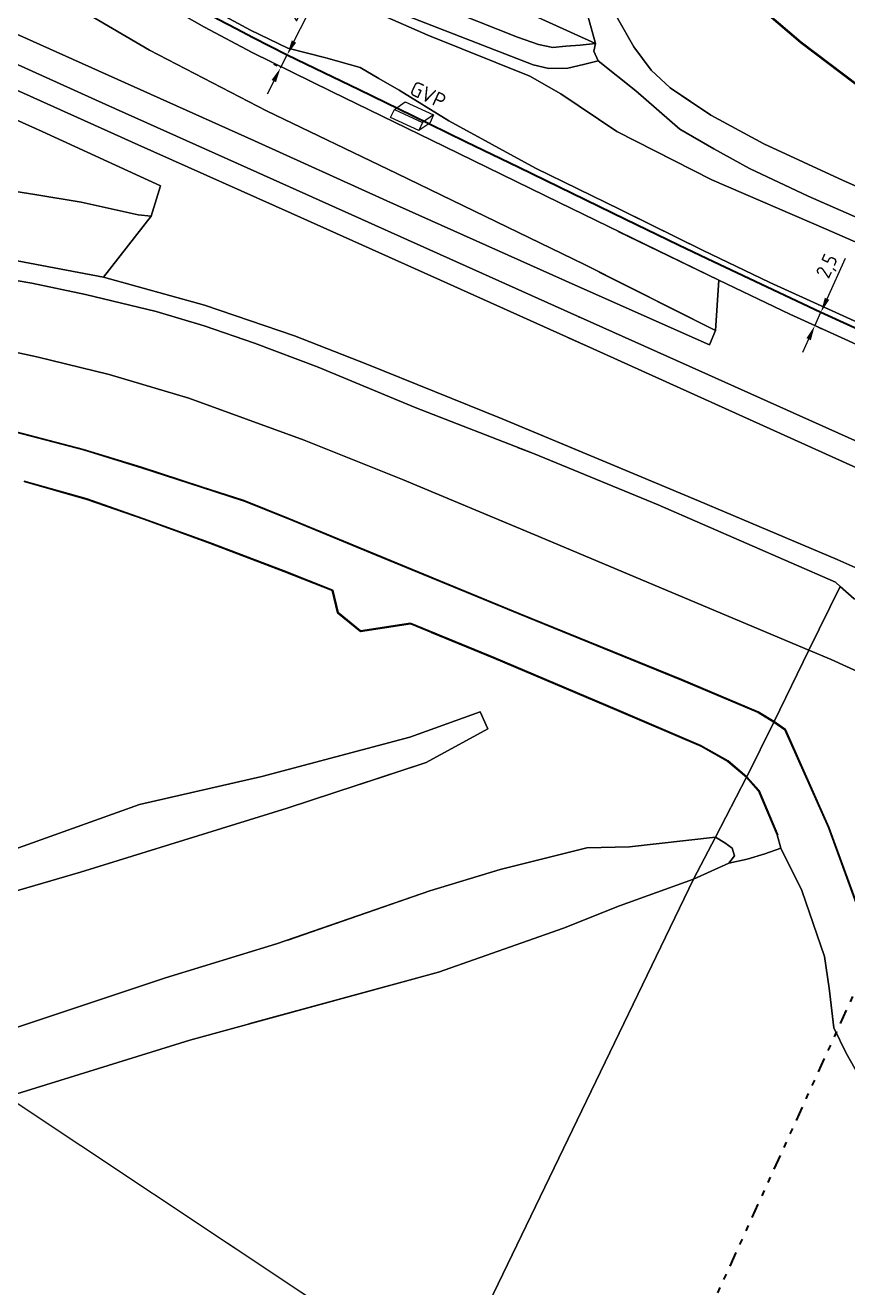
# Model space of a CAD drawing. Header units: metres. Extents: x 112942 to 118371, y 496117 to 499046.
# Drawn here: x 113445.3 to 113584.2, y 498353.3 to 498566.5 of the extents above; entities that cross this region are included whole.
import ezdxf
from ezdxf.enums import TextEntityAlignment as Align

# ---------------------------------------------------------------- set-up
doc = ezdxf.new("R2010")
doc.units = ezdxf.units.M
doc.linetypes.add('AL-TEKENBLADGRENS', pattern=[11.5, 2.5, -1.5, 1, -1.5, 1, -1.5, 2.5])
for name, color, linetype, lineweight in [('B-WE-OG-TOPOKAART-G', 253, 'Continuous', 18), ('N-WE-KL-DATA-T18', 1, 'Continuous', 18), ('N-WE-KL-DATA-T25', 7, 'Continuous', 25), ('N-WE-KL-DATA_GLASVEZEL-G', 90, 'KL-GLASVEZEL-N', 35), ('N-WE-KL-DATA_GLASVEZEL-M', 7, 'Continuous', 18), ('N-WE-KL-DATA_GLASVEZEL_KAST_PUTKAST-S', 90, 'Continuous', 25), ('X-XX-AL-TEKENBLADGRENS-G', 7, 'AL-TEKENBLADGRENS', 35)]:
    doc.layers.add(name, color=color, linetype=linetype, lineweight=lineweight)
doc.styles.add('ISO', font='isocp.shx')
doc.styles.add('NLCS-ISO', font='NLCS-ISO.ttf')
doc.linetypes.add('KL-GLASVEZEL-N', pattern='A,4,-1,[101,NLCS.SHX,S=0.5,R=0,X=0,Y=0],-1,4,-1,["G",Standard,S=1,R=0,X=-0.25,Y=-0.5],-1.5', length=12.5)
doc.dimstyles.new('ISO', dxfattribs={"dimtxt": 2.5, "dimasz": 2.5, "dimexe": 1.25, "dimexo": 0.625, "dimtad": 1, "dimtxsty": 'ISO', "dimcen": 2.5, "dimadec": 0, "dimazin": 0, "dimtfac": 1, "dimtmove": 0, "dimatfit": 3, "dimfxl": 1, "dimarcsym": 0})

# ---------------------------------------------------------------- blocks, each defined once
blk = doc.blocks.new('*D43')
at = {"layer": 'Defpoints', "color": 0, "transparency": 16777216}
for p in [(113579.61, 498518.06), (113579.63, 498518.06), (113578.58, 498515.79)]:
    blk.add_point(p, dxfattribs=at)
at = {"layer": 'N-WE-KL-DATA_GLASVEZEL-M', "color": 0, "lineweight": -2, "transparency": 16777216}
for p, q in [((113580.67, 498520.33), (113583.79, 498527.19)), ((113578.59, 498515.78), (113579.63, 498518.06)), ((113580.18, 498517.8), (113580.77, 498517.54)), ((113579.14, 498515.53), (113579.73, 498515.26)), ((113577.56, 498513.51), (113576.52, 498511.23))]:
    blk.add_line(p, q, dxfattribs=at)
at = {"layer": 'N-WE-KL-DATA_GLASVEZEL-M', "color": 0, "transparency": 16777216}
for points in [[(113580.29, 498520.5), (113581.05, 498520.16), (113579.63, 498518.06)], [(113577.18, 498513.68), (113577.93, 498513.33), (113578.59, 498515.78)]]:
    blk.add_solid(points, dxfattribs=at)
at = {"layer": 'N-WE-KL-DATA_GLASVEZEL-M', "color": 0, "transparency": 16777216, "insert": (113580.87, 498525.75), "char_height": 2.5, "attachment_point": 5, "rotation": 65.4931, "style": 'ISO'}
blk.add_mtext('2,5', dxfattribs=at)
blk = doc.blocks.new('*D44')
at = {"layer": 'Defpoints', "color": 0, "transparency": 16777216}
for p in [(113489.5, 498561.53), (113489.52, 498561.53), (113488.38, 498559.3)]:
    blk.add_point(p, dxfattribs=at)
at = {"layer": 'N-WE-KL-DATA_GLASVEZEL-M', "color": 0, "lineweight": -2, "transparency": 16777216}
for p, q in [((113490.64, 498563.76), (113494.07, 498570.48)), ((113488.96, 498561.81), (113488.39, 498562.1)), ((113487.82, 498559.58), (113487.25, 498559.87)), ((113488.37, 498559.3), (113489.5, 498561.53)), ((113487.23, 498557.08), (113486.09, 498554.85))]:
    blk.add_line(p, q, dxfattribs=at)
at = {"layer": 'N-WE-KL-DATA_GLASVEZEL-M', "color": 0, "transparency": 16777216}
for points in [[(113490.27, 498563.95), (113491.01, 498563.57), (113489.5, 498561.53)], [(113486.86, 498557.27), (113487.6, 498556.89), (113488.37, 498559.3)]]:
    blk.add_solid(points, dxfattribs=at)
at = {"layer": 'N-WE-KL-DATA_GLASVEZEL-M', "color": 0, "transparency": 16777216, "insert": (113491.09, 498569.17), "char_height": 2.5, "attachment_point": 5, "rotation": 62.9561, "style": 'ISO'}
blk.add_mtext('2,5', dxfattribs=at)
blk = doc.blocks.new('SKL-DATA_GLASVEZEL_GLASVEZELKABELPUT_RECHTHOEKIG')
at = {"color": 0, "linetype": 'ByBlock'}
for points in [[(-3.2, -0.97), (-2.07, 0.97), (3.18, 0.97), (2.05, -0.97)], [(3.18, 0.97), (3.18, -0.53), (2.05, -2.47)], [(-3.2, -0.97), (2.05, -0.97), (2.05, -2.47), (-3.2, -2.47), (-3.2, -0.97)]]:
    blk.add_lwpolyline(points, dxfattribs=at)
at = {"layer": 'N-WE-KL-DATA-T18', "linetype": 'ByBlock', "style": 'NLCS-ISO', "flags": 1}
for tag, p in [('OMSCHRIJVING_LEGENDA', (-0.01, -8.43)), ('LOCATIE', (-0.01, -12.22)), ('TYPE_HANDHOLE', (-0.01, -16)), ('TYPE_GCO', (-0.01, -19.78)), ('BPS-CODERING', (-0.01, -23.57)), ('POSITIE_X', (-0.01, -27.35)), ('POSITIE_Y', (-0.01, -31.14)), ('OVERIGE_OPMERKING(EN)_1', (-0.01, -34.92)), ('OVERIGE_OPMERKING(EN)_2', (-0.01, -38.71))]:
    blk.add_attdef(tag, p, '', height=1.8, dxfattribs=at)
at = {"layer": 'N-WE-KL-DATA-T25', "linetype": 'ByBlock', "style": 'NLCS-ISO'}
blk.add_attdef('TYPE_SYMBOOL', text='', height=2.5, dxfattribs=at).set_placement((15.9, -0.24), align=Align.MIDDLE_CENTER)

msp = doc.modelspace()

# ---------------------------------------------------------------- linework, layer by layer
at = {"layer": 'B-WE-OG-TOPOKAART-G'}
for points in [[(113440.695, 498608.424, 1.112), (113448.608, 498600.976, 1.129), (113456.405, 498594.959, 1.126), (113464.36, 498588.904, 1.186), (113472.674, 498583.672, 1.114), (113481.442, 498579.041, 1.023), (113491.029, 498574.344, 0.922), (113500.016, 498570.658, 0.752), (113513.255, 498564.831, 0.365), (113530.476, 498557.889, -0.16)], [(113610.532, 498528.294, 0.126), (113597.256, 498534.154, 0.057), (113583.37, 498540.288, 0.02), (113569.995, 498546.47, 0.047), (113561.02, 498551.352, -0.027), (113554.198, 498555.954, -0.073), (113550.979, 498558.935, -0.14), (113548.01, 498562.846, -0.263), (113545.262, 498567.683, -0.34), (113542.165, 498574.966, -0.447), (113537.852, 498587.257, -0.34), (113534.549, 498600.758, -0.23), (113535.754, 498601.045, -0.256), (113538.108, 498592.712, -0.256), (113541.538, 498581.715, -0.406), (113562.577, 498586.93, -0.573), (113564.383, 498580.409, -0.582), (113567.007, 498571.476, -0.588), (113576.204, 498563.6, -0.683), (113607.594, 498539.862, -0.631), (113614.121, 498535.645, -0.778), (113610.532, 498528.294, 0.126)], [(113530.476, 498557.889, -0.16), (113535.681, 498554.906, -0.043), (113545.185, 498548.593, 0.237), (113561.209, 498540.386, 0.277), (113580.5, 498532.065, 0.21), (113606.758, 498520.58, 0.233), (113600.822, 498508.448, 6.662), (113585.231, 498516.609, 6.027), (113570.999, 498523.097, 6.052), (113559.613, 498528.554, 6.024), (113545.723, 498535.389, 6.03), (113531.42, 498542.383, 6.037), (113516.784, 498550.375, 5.979), (113508.42, 498555.537, 5.832), (113504.993, 498557.511, 5.778), (113501.811, 498559.361, 5.944), (113496.041, 498560.988, 6.184), (113489.605, 498562.668, 6.491), (113483.291, 498565.659, 6.362), (113470.583, 498572.587, 6.284), (113459.574, 498579.36, 6.07), (113451.473, 498585.062, 6.203), (113442.514, 498592.292, 6.172)], [(113695.218, 498463.039, 6.608), (113681.896, 498469.017, 6.595), (113660.164, 498478.739, 6.6), (113638.129, 498488.749, 6.618), (113616.036, 498498.759, 6.59), (113594.329, 498508.658, 6.606), (113574.407, 498517.733, 6.592), (113562.4, 498523.488, 6.575), (113535.413, 498536.554, 6.625), (113516.045, 498546.041, 6.643), (113496.972, 498555.337, 6.619), (113483.601, 498561.898, 6.576), (113475.521, 498566.192, 6.49), (113468.399, 498570.259, 6.459), (113456.685, 498577.522, 6.387), (113447.612, 498583.593, 6.428), (113437.92, 498591.481, 6.42)], [(113437.92, 498591.481, 6.42), (113447.612, 498583.593, 6.428), (113456.685, 498577.522, 6.387), (113468.399, 498570.259, 6.459), (113475.521, 498566.192, 6.49), (113483.601, 498561.898, 6.576), (113496.972, 498555.337, 6.619), (113516.045, 498546.041, 6.643), (113535.413, 498536.554, 6.625), (113562.4, 498523.488, 6.575), (113561.814, 498514.994, 6.824), (113539.708, 498526.1, 6.834), (113508.033, 498541.502, 6.85), (113486.027, 498552.073, 6.873), (113466.232, 498562.32, 6.823), (113453.049, 498570.015, 6.863), (113441.366, 498578.21, 6.816)], [(113441.366, 498578.21, 6.816), (113453.049, 498570.015, 6.863), (113466.232, 498562.32, 6.823), (113486.027, 498552.073, 6.873), (113508.033, 498541.502, 6.85), (113539.708, 498526.1, 6.834), (113561.814, 498514.994, 6.824), (113560.788, 498512.569, 6.872), (113538.114, 498522.62, 6.859), (113506.321, 498536.875, 6.86), (113483.984, 498546.972, 6.809), (113450.459, 498562.031, 6.821), (113407.192, 498581.486, 6.916)], [(113407.192, 498581.486, 6.916), (113450.459, 498562.031, 6.821), (113483.984, 498546.972, 6.809), (113506.321, 498536.875, 6.86), (113538.114, 498522.62, 6.859), (113560.788, 498512.569, 6.872)], [(113565.827, 498575.494, -0.585), (113567.007, 498571.476, -0.588), (113576.204, 498563.6, -0.683), (113607.594, 498539.862, -0.631), (113614.121, 498535.645, -0.778), (113610.532, 498528.294, 0.126)], [(113614.121, 498535.645, -0.778), (113607.594, 498539.862, -0.631), (113576.204, 498563.6, -0.683), (113567.007, 498571.476, -0.588), (113565.827, 498575.494, -0.585)], [(113565.891, 498575.631, -0.934), (113567.095, 498571.533, -0.934), (113576.266, 498563.678, -0.934), (113607.652, 498539.943, -0.934), (113614.172, 498535.731, -1.1), (113614.121, 498535.645, -0.778)], [(113614.172, 498535.731, -1.1), (113607.652, 498539.943, -0.934), (113576.266, 498563.678, -0.934), (113567.095, 498571.533, -0.934), (113565.891, 498575.631, -0.934)], [(113470.583, 498572.587, 6.284), (113483.291, 498565.659, 6.362), (113489.605, 498562.668, 6.491), (113496.041, 498560.988, 6.184), (113501.811, 498559.361, 5.944), (113504.993, 498557.511, 5.778), (113508.42, 498555.537, 5.832), (113516.784, 498550.375, 5.979), (113531.42, 498542.383, 6.037), (113545.723, 498535.389, 6.03), (113559.613, 498528.554, 6.024), (113570.999, 498523.097, 6.052), (113585.231, 498516.609, 6.027)], [(113500.296, 498571.818, 0.703), (113513.919, 498566.461, 0.218), (113531.05, 498559.826, -0.349), (113533.7, 498559.218, -0.368), (113536.877, 498559.262, -0.383), (113539.553, 498559.867, -0.423), (113542.028, 498560.499, -0.156), (113548.365, 498555.441, -0.097), (113555.818, 498548.959, 0.05), (113561.556, 498545.63, 0.157), (113567.569, 498542.302, 0.187), (113577.481, 498537.656, 0.183), (113591.717, 498531.405, 0.203), (113608.43, 498523.996, 0.281), (113606.758, 498520.58, 0.233), (113580.5, 498532.065, 0.21), (113561.209, 498540.386, 0.277), (113545.185, 498548.593, 0.237), (113535.681, 498554.906, -0.043), (113530.476, 498557.889, -0.16), (113513.255, 498564.831, 0.365), (113500.016, 498570.658, 0.752)], [(113515.029, 498569.78, 0.133), (113528.397, 498564.521, -0.327), (113531.946, 498563.268, -0.372), (113534.384, 498562.775, -0.407), (113536.57, 498562.97, -0.455), (113538.984, 498563.145, -0.243), (113541.536, 498563.422, -0.209), (113541.293, 498562.163, -0.208), (113542.028, 498560.499, -0.156), (113539.553, 498559.867, -0.423), (113536.877, 498559.262, -0.383), (113533.7, 498559.218, -0.368), (113531.05, 498559.826, -0.349), (113513.919, 498566.461, 0.218), (113500.296, 498571.818, 0.703)], [(113539.28, 498571.809, -0.397), (113541.536, 498563.422, -0.209), (113529.508, 498568.915, -0.471)], [(113545.262, 498567.683, -0.34), (113548.01, 498562.846, -0.263), (113550.979, 498558.935, -0.14), (113554.198, 498555.954, -0.073), (113561.02, 498551.352, -0.027), (113569.995, 498546.47, 0.047), (113583.37, 498540.288, 0.02), (113597.256, 498534.154, 0.057), (113610.532, 498528.294, 0.126), (113608.43, 498523.996, 0.281), (113591.717, 498531.405, 0.203), (113577.481, 498537.656, 0.183), (113567.569, 498542.302, 0.187), (113561.556, 498545.63, 0.157), (113555.818, 498548.959, 0.05), (113548.365, 498555.441, -0.097), (113542.028, 498560.499, -0.156), (113541.293, 498562.163, -0.208), (113541.536, 498563.422, -0.209), (113539.28, 498571.809, -0.397)], [(113614.121, 498535.645, -0.778), (113607.594, 498539.862, -0.631), (113576.204, 498563.6, -0.683), (113567.007, 498571.476, -0.588)], [(113567.095, 498571.533, -0.934), (113576.266, 498563.678, -0.934), (113607.652, 498539.943, -0.934), (113614.172, 498535.731, -1.1), (113614.121, 498535.645, -0.778)], [(113614.172, 498535.731, -1.1), (113607.652, 498539.943, -0.934), (113576.266, 498563.678, -0.934), (113567.095, 498571.533, -0.934)], [(113529.508, 498568.915, -0.471), (113541.536, 498563.422, -0.209), (113538.984, 498563.145, -0.243), (113536.57, 498562.97, -0.455), (113534.384, 498562.775, -0.407), (113531.946, 498563.268, -0.372), (113528.397, 498564.521, -0.327), (113515.029, 498569.78, 0.133)], [(113433.327, 498564.645, 6.934), (113458.878, 498553.156, 6.891), (113484.342, 498541.72, 6.924), (113512.554, 498529.064, 6.944), (113539.049, 498517.139, 6.954), (113559.022, 498508.188, 6.96), (113576.603, 498500.35, 6.94), (113601.149, 498489.304, 6.945), (113628.123, 498477.21, 6.927), (113653.491, 498465.75, 6.938), (113676.824, 498455.132, 6.951), (113688.946, 498449.589, 6.938)], [(113688.946, 498449.589, 6.938), (113676.824, 498455.132, 6.951), (113653.491, 498465.75, 6.938), (113628.123, 498477.21, 6.927), (113601.149, 498489.304, 6.945), (113576.603, 498500.35, 6.94), (113559.022, 498508.188, 6.96), (113539.049, 498517.139, 6.954), (113512.554, 498529.064, 6.944), (113484.342, 498541.72, 6.924), (113458.878, 498553.156, 6.891), (113433.327, 498564.645, 6.934)], [(113414.083, 498563.854, 7.012), (113448.143, 498548.573, 6.933), (113468.114, 498539.384, 6.937), (113466.537, 498534.285, 6.768), (113464.338, 498534.486, 6.74), (113454.723, 498536.612, 6.694), (113446.871, 498537.951, 6.659), (113438.658, 498539.215, 6.58)], [(113680.766, 498432.046, 6.619), (113674.909, 498434.659, 6.629), (113652.136, 498444.92, 6.622), (113628.935, 498455.426, 6.615), (113605.692, 498465.936, 6.643), (113582.381, 498476.284, 6.578), (113558.957, 498486.213, 6.581), (113548.61, 498490.54, 6.571), (113525.808, 498500.073, 6.547), (113502.919, 498509.311, 6.475), (113490.704, 498514.081, 6.396), (113475.551, 498519.226, 6.305), (113458.5, 498523.963, 6.216), (113466.537, 498534.285, 6.768), (113468.114, 498539.384, 6.937), (113448.143, 498548.573, 6.933), (113414.083, 498563.854, 7.012)], [(113687.083, 498445.593, 7.002), (113682.846, 498447.5, 7.018), (113647.484, 498463.315, 7.018), (113623.825, 498473.953, 7.003), (113595.491, 498487.322, 7.041), (113569.942, 498498.891, 7.022), (113541.159, 498511.86, 7.006), (113515.37, 498523.489, 7.001), (113490.165, 498534.76, 7.016), (113464.322, 498546.345, 7.055), (113438.683, 498557.872, 7.086)], [(113438.683, 498557.872, 7.086), (113464.322, 498546.345, 7.055), (113490.165, 498534.76, 7.016), (113515.37, 498523.489, 7.001), (113541.159, 498511.86, 7.006), (113569.942, 498498.891, 7.022), (113595.491, 498487.322, 7.041), (113623.825, 498473.953, 7.003), (113647.484, 498463.315, 7.018), (113682.846, 498447.5, 7.018), (113687.083, 498445.593, 7.002)], [(113556.113, 498554.662, -0.06), (113561.02, 498551.352, -0.027), (113569.995, 498546.47, 0.047), (113583.37, 498540.288, 0.02), (113597.256, 498534.154, 0.057), (113610.532, 498528.294, 0.126), (113608.43, 498523.996, 0.281), (113591.717, 498531.405, 0.203), (113577.481, 498537.656, 0.183), (113567.569, 498542.302, 0.187), (113561.556, 498545.63, 0.157), (113555.818, 498548.959, 0.05), (113554.136, 498550.422, 0.017)], [(113610.532, 498528.294, 0.126), (113597.256, 498534.154, 0.057), (113583.37, 498540.288, 0.02), (113569.995, 498546.47, 0.047), (113561.02, 498551.352, -0.027), (113556.113, 498554.662, -0.06)], [(113554.136, 498550.422, 0.017), (113555.818, 498548.959, 0.05), (113561.556, 498545.63, 0.157), (113567.569, 498542.302, 0.187), (113577.481, 498537.656, 0.183), (113591.717, 498531.405, 0.203), (113608.43, 498523.996, 0.281), (113606.758, 498520.58, 0.233), (113580.5, 498532.065, 0.21), (113561.209, 498540.386, 0.277), (113551.722, 498545.245, 0.253)], [(113551.722, 498545.245, 0.253), (113561.209, 498540.386, 0.277), (113580.5, 498532.065, 0.21), (113606.758, 498520.58, 0.233), (113600.822, 498508.448, 6.662), (113585.231, 498516.609, 6.027), (113570.999, 498523.097, 6.052), (113559.613, 498528.554, 6.024), (113546.864, 498534.828, 6.03)], [(113438.658, 498539.215, 6.58), (113446.871, 498537.951, 6.659), (113454.723, 498536.612, 6.694), (113464.338, 498534.486, 6.74), (113466.537, 498534.285, 6.768), (113458.5, 498523.963, 6.216), (113439.674, 498527.521, 6.099)], [(113546.864, 498534.828, 6.03), (113559.613, 498528.554, 6.024), (113570.999, 498523.097, 6.052), (113585.231, 498516.609, 6.027)], [(113545.412, 498531.713, 6.606), (113562.4, 498523.488, 6.575), (113561.814, 498514.994, 6.824), (113542.208, 498524.844, 6.833)], [(113594.329, 498508.658, 6.606), (113574.407, 498517.733, 6.592), (113562.4, 498523.488, 6.575), (113545.412, 498531.713, 6.606)], [(113439.674, 498527.521, 6.099), (113458.5, 498523.963, 6.216), (113475.551, 498519.226, 6.305), (113490.704, 498514.081, 6.396), (113502.919, 498509.311, 6.475), (113525.808, 498500.073, 6.547), (113548.61, 498490.54, 6.571), (113558.957, 498486.213, 6.581), (113582.381, 498476.284, 6.578), (113605.692, 498465.936, 6.643), (113628.935, 498455.426, 6.615), (113652.136, 498444.92, 6.622), (113674.909, 498434.659, 6.629), (113680.766, 498432.046, 6.619)], [(113679.089, 498428.451, 6.273), (113677.223, 498429.309, 6.27), (113664.422, 498435.5, 6.317), (113650.007, 498442.171, 6.257), (113635.977, 498448.578, 6.273), (113616.357, 498457.565, 6.3), (113594.48, 498467.449, 6.37), (113589.938, 498468.011, 6.44), (113585.243, 498469.644, 6.39), (113582.869, 498471.755, 6.377), (113582.064, 498472.47, 6.373), (113552.162, 498485.513, 6.287), (113531.104, 498494.174, 6.243), (113511.132, 498501.99, 6.193), (113494.706, 498508.8, 6.173), (113483.98, 498512.812, 6.127), (113475.468, 498515.743, 6.08), (113467.354, 498518.154, 6.063), (113455.432, 498521.047, 5.91), (113446.351, 498522.968, 5.863), (113437.098, 498524.55, 5.8)], [(113437.098, 498524.55, 5.8), (113446.351, 498522.968, 5.863), (113455.432, 498521.047, 5.91), (113467.354, 498518.154, 6.063), (113475.468, 498515.743, 6.08), (113483.98, 498512.812, 6.127), (113494.706, 498508.8, 6.173), (113511.132, 498501.99, 6.193), (113531.104, 498494.174, 6.243), (113552.162, 498485.513, 6.287), (113582.064, 498472.47, 6.373), (113582.869, 498471.755, 6.377), (113577.602, 498460.99, 0.247)], [(113542.208, 498524.844, 6.833), (113561.814, 498514.994, 6.824), (113560.788, 498512.569, 6.872), (113540.648, 498521.497, 6.86)], [(113560.788, 498512.569, 6.872), (113561.814, 498514.994, 6.824), (113562.4, 498523.488, 6.575), (113574.407, 498517.733, 6.592), (113594.329, 498508.658, 6.606), (113616.036, 498498.759, 6.59), (113638.129, 498488.749, 6.618), (113660.164, 498478.739, 6.6), (113681.896, 498469.017, 6.595), (113695.218, 498463.039, 6.608)], [(113560.788, 498512.569, 6.872), (113561.814, 498514.994, 6.824), (113562.4, 498523.488, 6.575), (113574.407, 498517.733, 6.592), (113594.329, 498508.658, 6.606)], [(113540.648, 498521.497, 6.86), (113560.788, 498512.569, 6.872)], [(113538.691, 498517.3, 6.954), (113539.049, 498517.139, 6.954), (113559.022, 498508.188, 6.96), (113576.603, 498500.35, 6.94), (113601.149, 498489.304, 6.945), (113628.123, 498477.21, 6.927), (113653.491, 498465.75, 6.938), (113676.824, 498455.132, 6.951), (113699.85, 498444.604, 6.926), (113721.694, 498434.548, 6.897), (113749.122, 498421.955, 6.869), (113757.652, 498417.439, 6.902), (113758.791, 498413.424, 6.845), (113757.254, 498413.984, 6.864), (113749.473, 498417.477, 6.891), (113736.087, 498423.628, 6.935), (113721.29, 498430.258, 6.971), (113706.575, 498436.873, 6.997)], [(113601.149, 498489.304, 6.945), (113576.603, 498500.35, 6.94), (113559.022, 498508.188, 6.96), (113539.049, 498517.139, 6.954), (113538.691, 498517.3, 6.954)], [(113706.575, 498436.873, 6.997), (113690.668, 498443.979, 6.988), (113682.846, 498447.5, 7.018), (113647.484, 498463.315, 7.018), (113623.825, 498473.953, 7.003), (113595.491, 498487.322, 7.041), (113569.942, 498498.891, 7.022), (113541.159, 498511.86, 7.006), (113537.024, 498513.725, 7.005)], [(113537.024, 498513.725, 7.005), (113541.159, 498511.86, 7.006), (113569.942, 498498.891, 7.022), (113595.491, 498487.322, 7.041)], [(113437.251, 498512.637, 0.05), (113447.236, 498510.52, 0.23), (113459.428, 498507.535, 0.22), (113472.865, 498503.537, 0.2), (113492.341, 498496.436, 0.113), (113508.949, 498489.783, 0.08), (113531.341, 498480.48, 0.167), (113577.602, 498460.99, 0.247), (113571.719, 498448.934, -0.602)], [(113577.602, 498460.99, 0.247), (113531.341, 498480.48, 0.167), (113508.949, 498489.783, 0.08), (113492.341, 498496.436, 0.113), (113472.865, 498503.537, 0.2), (113459.428, 498507.535, 0.22), (113447.236, 498510.52, 0.23), (113437.251, 498512.637, 0.05)], [(113571.662, 498448.852, -1.047), (113569.009, 498450.466, -1.018), (113556.101, 498455.925, -1.018), (113528.639, 498467.103, -1.018), (113503.555, 498477.442, -1.018), (113489.74, 498483.147, -1.018), (113482.214, 498486.16, -1.018), (113474.995, 498488.495, -1.018), (113464.888, 498491.793, -1.018), (113455.088, 498494.805, -1.018), (113443.454, 498497.844, -1.018)], [(113443.454, 498497.844, -1.018), (113455.088, 498494.805, -1.018), (113464.888, 498491.793, -1.018), (113474.995, 498488.495, -1.018), (113482.214, 498486.16, -1.018), (113489.74, 498483.147, -1.018), (113503.555, 498477.442, -1.018), (113528.639, 498467.103, -1.018), (113556.101, 498455.925, -1.018), (113569.009, 498450.466, -1.018), (113571.662, 498448.852, -1.047), (113567.138, 498439.605, -1.047)], [(113571.719, 498448.934, -0.602), (113569.055, 498450.555, -0.853), (113556.139, 498456.017, -0.87), (113528.677, 498467.196, -0.877), (113503.593, 498477.534, -0.86), (113489.778, 498483.24, -0.837), (113482.248, 498486.254, -0.797), (113475.026, 498488.59, -0.723), (113464.918, 498491.888, -0.693), (113455.115, 498494.901, -0.657), (113443.476, 498497.942, -0.7)], [(113443.476, 498497.942, -0.7), (113455.115, 498494.901, -0.657), (113464.918, 498491.888, -0.693), (113475.026, 498488.59, -0.723), (113482.248, 498486.254, -0.797), (113489.778, 498483.24, -0.837), (113503.593, 498477.534, -0.86), (113528.677, 498467.196, -0.877), (113556.139, 498456.017, -0.87), (113569.055, 498450.555, -0.853), (113571.719, 498448.934, -0.602), (113571.662, 498448.852, -1.047)], [(113529.866, 498498.376, 6.551), (113548.61, 498490.54, 6.571), (113558.957, 498486.213, 6.581), (113582.381, 498476.284, 6.578), (113605.692, 498465.936, 6.643)], [(113605.692, 498465.936, 6.643), (113582.381, 498476.284, 6.578), (113558.957, 498486.213, 6.581), (113548.61, 498490.54, 6.571), (113529.866, 498498.376, 6.551)], [(113585.243, 498469.644, 6.39), (113582.869, 498471.755, 6.377), (113582.064, 498472.47, 6.373), (113552.162, 498485.513, 6.287), (113531.104, 498494.174, 6.243), (113528.4, 498495.232, 6.236)], [(113528.4, 498495.232, 6.236), (113531.104, 498494.174, 6.243), (113552.162, 498485.513, 6.287), (113582.064, 498472.47, 6.373), (113582.869, 498471.755, 6.377), (113577.602, 498460.99, 0.247)], [(113445.069, 498489.45, -0.81), (113455.676, 498486.447, -0.79), (113465.259, 498483.099, -0.783), (113476.355, 498479.068, -0.78), (113488.938, 498474.301, -0.76), (113497.095, 498471.073, -0.78), (113498.019, 498467.276, -0.79), (113501.871, 498464.163, -0.848), (113510.308, 498465.422, -0.843), (113524.418, 498459.66, -0.78), (113545.108, 498450.865, -0.837), (113559.326, 498444.804, -0.863), (113563.884, 498442.218, -0.853), (113567.063, 498439.539, -0.801), (113561.85, 498429.405, -0.969)], [(113567.063, 498439.539, -0.801), (113563.884, 498442.218, -0.853), (113559.326, 498444.804, -0.863), (113545.108, 498450.865, -0.837), (113524.418, 498459.66, -0.78), (113510.308, 498465.422, -0.843), (113501.871, 498464.163, -0.848), (113498.019, 498467.276, -0.79), (113497.095, 498471.073, -0.78), (113488.938, 498474.301, -0.76), (113476.355, 498479.068, -0.78), (113465.259, 498483.099, -0.783), (113455.676, 498486.447, -0.79), (113445.069, 498489.45, -0.81)], [(113445.094, 498489.547, -1.018), (113455.706, 498486.542, -1.018), (113465.293, 498483.193, -1.018), (113476.39, 498479.162, -1.018), (113488.974, 498474.394, -1.018), (113497.18, 498471.147, -1.018), (113498.108, 498467.333, -1.018), (113501.9, 498464.268, -1.018), (113510.32, 498465.525, -1.018), (113524.456, 498459.752, -1.018), (113545.147, 498450.957, -1.018), (113559.37, 498444.894, -1.018), (113563.941, 498442.3, -1.018), (113567.138, 498439.605, -1.047), (113567.063, 498439.539, -0.801)], [(113567.138, 498439.605, -1.047), (113563.941, 498442.3, -1.018), (113559.37, 498444.894, -1.018), (113545.147, 498450.957, -1.018), (113524.456, 498459.752, -1.018), (113510.32, 498465.525, -1.018), (113501.9, 498464.268, -1.018), (113498.108, 498467.333, -1.018), (113497.18, 498471.147, -1.018), (113488.974, 498474.394, -1.018), (113476.39, 498479.162, -1.018), (113465.293, 498483.193, -1.018), (113455.706, 498486.542, -1.018), (113445.094, 498489.547, -1.018)], [(113523.115, 498483.898, 0.135), (113531.341, 498480.48, 0.167), (113577.602, 498460.99, 0.247), (113571.719, 498448.934, -0.602)], [(113577.602, 498460.99, 0.247), (113531.341, 498480.48, 0.167), (113523.115, 498483.898, 0.135)], [(113571.662, 498448.852, -1.047), (113569.009, 498450.466, -1.018), (113556.101, 498455.925, -1.018), (113528.639, 498467.103, -1.018), (113517.437, 498471.72, -1.018)], [(113517.437, 498471.72, -1.018), (113528.639, 498467.103, -1.018), (113556.101, 498455.925, -1.018), (113569.009, 498450.466, -1.018), (113571.662, 498448.852, -1.047), (113567.138, 498439.605, -1.047)], [(113571.719, 498448.934, -0.602), (113569.055, 498450.555, -0.853), (113556.139, 498456.017, -0.87), (113528.677, 498467.196, -0.877), (113517.479, 498471.811, -0.869)], [(113517.479, 498471.811, -0.869), (113528.677, 498467.196, -0.877), (113556.139, 498456.017, -0.87), (113569.055, 498450.555, -0.853), (113571.719, 498448.934, -0.602), (113571.662, 498448.852, -1.047)], [(113577.602, 498460.99, 0.247), (113582.869, 498471.755, 6.377), (113585.243, 498469.644, 6.39), (113589.938, 498468.011, 6.44), (113594.48, 498467.449, 6.37), (113616.357, 498457.565, 6.3), (113635.977, 498448.578, 6.273), (113650.007, 498442.171, 6.257), (113664.422, 498435.5, 6.317), (113677.223, 498429.309, 6.27), (113679.089, 498428.451, 6.273)], [(113577.602, 498460.99, 0.247), (113582.869, 498471.755, 6.377), (113585.243, 498469.644, 6.39)], [(113513.829, 498463.984, -0.827), (113524.418, 498459.66, -0.78), (113545.108, 498450.865, -0.837), (113559.326, 498444.804, -0.863), (113563.884, 498442.218, -0.853), (113567.063, 498439.539, -0.801), (113561.85, 498429.405, -0.969)], [(113567.063, 498439.539, -0.801), (113563.884, 498442.218, -0.853), (113559.326, 498444.804, -0.863), (113545.108, 498450.865, -0.837), (113524.418, 498459.66, -0.78), (113513.829, 498463.984, -0.827)], [(113513.871, 498464.075, -1.018), (113524.456, 498459.752, -1.018), (113545.147, 498450.957, -1.018), (113559.37, 498444.894, -1.018), (113563.941, 498442.3, -1.018), (113567.138, 498439.605, -1.047), (113567.063, 498439.539, -0.801)], [(113567.138, 498439.605, -1.047), (113563.941, 498442.3, -1.018), (113559.37, 498444.894, -1.018), (113545.147, 498450.957, -1.018), (113524.456, 498459.752, -1.018), (113513.871, 498464.075, -1.018)], [(113571.719, 498448.934, -0.602), (113577.602, 498460.99, 0.247), (113581.367, 498459.404, 0.253), (113614.917, 498444.091, 0.28), (113622.989, 498440.26, 0.323), (113642.438, 498430.778, 0.27), (113663.224, 498421.613, 0.257), (113673.677, 498416.845, 0.262)], [(113571.719, 498448.934, -0.602), (113577.602, 498460.99, 0.247), (113581.367, 498459.404, 0.253), (113614.917, 498444.091, 0.28), (113622.989, 498440.26, 0.323), (113642.438, 498430.778, 0.27), (113663.224, 498421.613, 0.257), (113685.154, 498411.609, 0.267), (113709.803, 498399.555, 0.203), (113729.508, 498390.488, 0.24), (113749.5, 498381.142, 0.32), (113753.641, 498379.525, 0.393), (113757.837, 498378.445, 0.36), (113761.522, 498378.223, 0.34), (113765.628, 498378.653, 0.297), (113768.612, 498380.229, 0.283)], [(113673.677, 498416.845, 0.262), (113663.224, 498421.613, 0.257), (113642.438, 498430.778, 0.27), (113622.989, 498440.26, 0.323), (113614.917, 498444.091, 0.28), (113581.367, 498459.404, 0.253), (113577.602, 498460.99, 0.247)], [(113768.612, 498380.229, 0.283), (113765.628, 498378.653, 0.297), (113761.522, 498378.223, 0.34), (113757.837, 498378.445, 0.36), (113753.641, 498379.525, 0.393), (113749.5, 498381.142, 0.32), (113729.508, 498390.488, 0.24), (113709.803, 498399.555, 0.203), (113685.154, 498411.609, 0.267), (113663.224, 498421.613, 0.257), (113642.438, 498430.778, 0.27), (113622.989, 498440.26, 0.323), (113614.917, 498444.091, 0.28), (113581.367, 498459.404, 0.253), (113577.602, 498460.99, 0.247)], [(113367.956, 498404.121, -1.119), (113324.77, 498390.307, -1.064), (113280.383, 498376.748, -1.047), (113264.362, 498371.422, -1.012), (113263.823, 498370.658, -1.012), (113264.819, 498369.842, -1.012), (113293.168, 498377.115, -1.086), (113330.909, 498388.504, -1.112), (113371.359, 498399.564, -1.035), (113386.473, 498403.553, -1.119), (113420.194, 498414.169, -1.087), (113430.076, 498416.353, -1.05), (113454.588, 498423.499, -1.03), (113489.501, 498434.303, -1.055), (113512.964, 498442.02, -1.061), (113523.364, 498447.727, -1.061), (113522.099, 498450.604, -1.061), (113510.207, 498446.275, -1.067), (113485.202, 498439.67, -1.081), (113464.546, 498434.91, -1.053), (113434.32, 498424.146, -1.073), (113385.542, 498408.843, -1.107), (113367.956, 498404.121, -1.119)], [(113367.956, 498404.121, -1.119), (113385.542, 498408.843, -1.107), (113434.32, 498424.146, -1.073), (113464.546, 498434.91, -1.053), (113485.202, 498439.67, -1.081), (113510.207, 498446.275, -1.067), (113522.099, 498450.604, -1.061), (113523.364, 498447.727, -1.061), (113512.964, 498442.02, -1.061), (113489.501, 498434.303, -1.055), (113454.588, 498423.499, -1.03), (113430.076, 498416.353, -1.05), (113420.194, 498414.169, -1.087), (113386.473, 498403.553, -1.119), (113371.359, 498399.564, -1.035), (113330.909, 498388.504, -1.112), (113293.168, 498377.115, -1.086), (113264.819, 498369.842, -1.012), (113263.823, 498370.658, -1.012), (113264.362, 498371.422, -1.012), (113280.383, 498376.748, -1.047), (113324.77, 498390.307, -1.064), (113367.956, 498404.121, -1.119)], [(113501.888, 498438.377, -1.058), (113512.964, 498442.02, -1.061), (113523.364, 498447.727, -1.061), (113522.099, 498450.604, -1.061), (113510.207, 498446.275, -1.067), (113504.92, 498444.878, -1.07)], [(113504.92, 498444.878, -1.07), (113510.207, 498446.275, -1.067), (113522.099, 498450.604, -1.061), (113523.364, 498447.727, -1.061), (113512.964, 498442.02, -1.061), (113501.888, 498438.377, -1.058)], [(113572.865, 498427.564, -0.867), (113572.238, 498429.79, -0.85), (113572.33, 498429.829, -1.047), (113569.198, 498437.28, -1.047), (113567.138, 498439.605, -1.047), (113571.662, 498448.852, -1.047), (113573.547, 498447.541, -1.047), (113580.893, 498431.059, -1.047), (113588.249, 498410.93, -1.047), (113596.301, 498393.209, -1.047), (113596.165, 498392.958, -1.047), (113597.028, 498389.892, -1.047), (113597.639, 498389.905, -1.047), (113598.272, 498388.129, -1.047), (113609.917, 498349.88, -1.047)], [(113572.865, 498427.564, -0.867), (113572.238, 498429.79, -0.85), (113572.33, 498429.829, -1.047), (113569.198, 498437.28, -1.047), (113567.138, 498439.605, -1.047), (113571.662, 498448.852, -1.047), (113573.547, 498447.541, -1.047), (113580.893, 498431.059, -1.047), (113588.249, 498410.93, -1.047), (113596.301, 498393.209, -1.047), (113596.165, 498392.958, -1.047), (113597.028, 498389.892, -1.047), (113597.639, 498389.905, -1.047), (113598.272, 498388.129, -1.047), (113609.917, 498349.88, -1.047)], [(113571.662, 498448.852, -1.047), (113571.719, 498448.934, -0.602), (113573.627, 498447.607, -0.584), (113580.986, 498431.097, -0.619), (113588.342, 498410.968, -0.584), (113596.412, 498393.205, -0.613), (113596.272, 498392.946, -0.613), (113596.165, 498392.958, -1.047), (113596.301, 498393.209, -1.047), (113588.249, 498410.93, -1.047), (113580.893, 498431.059, -1.047), (113573.547, 498447.541, -1.047), (113571.662, 498448.852, -1.047)], [(113571.662, 498448.852, -1.047), (113571.719, 498448.934, -0.602), (113573.627, 498447.607, -0.584), (113580.986, 498431.097, -0.619), (113588.342, 498410.968, -0.584), (113596.412, 498393.205, -0.613), (113596.272, 498392.946, -0.613), (113596.165, 498392.958, -1.047), (113596.301, 498393.209, -1.047), (113588.249, 498410.93, -1.047), (113580.893, 498431.059, -1.047), (113573.547, 498447.541, -1.047), (113571.662, 498448.852, -1.047)], [(113610.114, 498349.576, -0.648), (113598.367, 498388.161, -0.613), (113597.709, 498390.007, -0.613), (113597.103, 498389.994, -0.613), (113596.272, 498392.946, -0.613), (113596.412, 498393.205, -0.613), (113588.342, 498410.968, -0.584), (113580.986, 498431.097, -0.619), (113573.627, 498447.607, -0.584), (113571.719, 498448.934, -0.602)], [(113610.114, 498349.576, -0.648), (113598.367, 498388.161, -0.613), (113597.709, 498390.007, -0.613), (113597.103, 498389.994, -0.613), (113596.272, 498392.946, -0.613), (113596.412, 498393.205, -0.613), (113588.342, 498410.968, -0.584), (113580.986, 498431.097, -0.619), (113573.627, 498447.607, -0.584), (113571.719, 498448.934, -0.602)], [(113570.142, 498426.607, -0.856), (113567.171, 498425.678, -0.969), (113564.06, 498425.001, -1.03), (113565.035, 498426.268, -1.03), (113564.664, 498427.554, -1.03), (113563.396, 498428.441, -1.03), (113561.85, 498429.405, -0.969), (113567.063, 498439.539, -0.801), (113569.113, 498437.226, -0.801), (113572.238, 498429.79, -0.85), (113572.865, 498427.564, -0.867), (113570.142, 498426.607, -0.856)], [(113570.142, 498426.607, -0.856), (113567.171, 498425.678, -0.969), (113564.06, 498425.001, -1.03), (113565.035, 498426.268, -1.03), (113564.664, 498427.554, -1.03), (113563.396, 498428.441, -1.03), (113561.85, 498429.405, -0.969), (113567.063, 498439.539, -0.801), (113569.113, 498437.226, -0.801), (113572.238, 498429.79, -0.85), (113572.865, 498427.564, -0.867), (113570.142, 498426.607, -0.856)], [(113567.063, 498439.539, -0.801), (113567.138, 498439.605, -1.047), (113569.198, 498437.28, -1.047), (113572.33, 498429.829, -1.047), (113572.238, 498429.79, -0.85), (113569.113, 498437.226, -0.801), (113567.063, 498439.539, -0.801)], [(113567.063, 498439.539, -0.801), (113567.138, 498439.605, -1.047), (113569.198, 498437.28, -1.047), (113572.33, 498429.829, -1.047), (113572.238, 498429.79, -0.85), (113569.113, 498437.226, -0.801), (113567.063, 498439.539, -0.801)], [(113561.85, 498429.405, -0.969), (113547.316, 498427.772, -0.972), (113540.112, 498427.627, -1.018), (113525.445, 498423.971, -1.047), (113513.584, 498420.367, -0.966), (113487.718, 498411.381, -1.006), (113468.945, 498405.65, -1.009), (113430.375, 498392.847, -1.032)], [(113558.129, 498422.31, -1.073), (113545.61, 498417.824, -1.047), (113536.174, 498414.026, -1.073), (113515.069, 498406.644, -1.041), (113473.035, 498395.157, -1.113), (113442.193, 498385.553, -1.076), (113430.375, 498392.847, -1.032), (113468.945, 498405.65, -1.009), (113487.718, 498411.381, -1.006), (113513.584, 498420.367, -0.966), (113525.445, 498423.971, -1.047), (113540.112, 498427.627, -1.018), (113547.316, 498427.772, -0.972), (113561.85, 498429.405, -0.969), (113558.129, 498422.31, -1.073)], [(113561.85, 498429.405, -0.969), (113547.316, 498427.772, -0.972), (113540.112, 498427.627, -1.018), (113525.445, 498423.971, -1.047), (113513.584, 498420.367, -0.966), (113489.606, 498412.037, -1.003)], [(113489.606, 498412.037, -1.003), (113513.584, 498420.367, -0.966), (113525.445, 498423.971, -1.047), (113540.112, 498427.627, -1.018), (113547.316, 498427.772, -0.972), (113561.85, 498429.405, -0.969), (113558.129, 498422.31, -1.073)], [(113564.664, 498427.554, -1.03), (113565.035, 498426.268, -1.03), (113564.06, 498425.001, -1.03), (113558.129, 498422.31, -1.073), (113561.85, 498429.405, -0.969), (113563.396, 498428.441, -1.03), (113564.664, 498427.554, -1.03)], [(113564.664, 498427.554, -1.03), (113565.035, 498426.268, -1.03), (113564.06, 498425.001, -1.03), (113558.129, 498422.31, -1.073), (113561.85, 498429.405, -0.969), (113563.396, 498428.441, -1.03), (113564.664, 498427.554, -1.03)], [(113567.171, 498425.678, -0.969), (113570.142, 498426.607, -0.856), (113572.865, 498427.564, -0.867), (113576.413, 498420.384, -0.908), (113580.241, 498409.244, -0.856), (113581.034, 498403.892, -0.836), (113581.827, 498397.24, -0.882), (113583.921, 498392.965, -0.867), (113587.029, 498387.364, -0.911), (113594.76, 498377.745, -0.891), (113600.047, 498367.715, -0.902), (113602.759, 498359.629, -0.888), (113601.817, 498355.312, -0.876), (113600.735, 498353.764, -0.844), (113600.529, 498352.502, -0.847)], [(113567.171, 498425.678, -0.969), (113570.142, 498426.607, -0.856), (113572.865, 498427.564, -0.867), (113576.413, 498420.384, -0.908), (113580.241, 498409.244, -0.856), (113581.034, 498403.892, -0.836), (113581.827, 498397.24, -0.882), (113583.921, 498392.965, -0.867), (113587.029, 498387.364, -0.911), (113594.76, 498377.745, -0.891), (113600.047, 498367.715, -0.902), (113602.759, 498359.629, -0.888), (113601.817, 498355.312, -0.876), (113600.735, 498353.764, -0.844), (113600.529, 498352.502, -0.847)], [(113600.529, 498352.502, -0.847), (113600.735, 498353.764, -0.844), (113601.817, 498355.312, -0.876), (113602.759, 498359.629, -0.888), (113600.047, 498367.715, -0.902), (113594.76, 498377.745, -0.891), (113587.029, 498387.364, -0.911), (113583.921, 498392.965, -0.867), (113581.827, 498397.24, -0.882), (113581.034, 498403.892, -0.836), (113580.241, 498409.244, -0.856), (113576.413, 498420.384, -0.908), (113572.865, 498427.564, -0.867)], [(113600.529, 498352.502, -0.847), (113600.735, 498353.764, -0.844), (113601.817, 498355.312, -0.876), (113602.759, 498359.629, -0.888), (113600.047, 498367.715, -0.902), (113594.76, 498377.745, -0.891), (113587.029, 498387.364, -0.911), (113583.921, 498392.965, -0.867), (113581.827, 498397.24, -0.882), (113581.034, 498403.892, -0.836), (113580.241, 498409.244, -0.856), (113576.413, 498420.384, -0.908), (113572.865, 498427.564, -0.867)], [(113516.516, 498336.144, -1.172), (113558.129, 498422.31, -1.073), (113564.06, 498425.001, -1.03), (113567.171, 498425.678, -0.969)], [(113516.516, 498336.144, -1.172), (113558.129, 498422.31, -1.073), (113564.06, 498425.001, -1.03), (113567.171, 498425.678, -0.969)], [(113558.129, 498422.31, -1.073), (113516.516, 498336.144, -1.172), (113442.193, 498385.553, -1.076), (113473.035, 498395.157, -1.113), (113515.069, 498406.644, -1.041), (113536.174, 498414.026, -1.073), (113545.61, 498417.824, -1.047), (113558.129, 498422.31, -1.073)], [(113558.129, 498422.31, -1.073), (113516.516, 498336.144, -1.172), (113468.959, 498367.759, -1.111)], [(113483.005, 498397.882, -1.096), (113515.069, 498406.644, -1.041), (113536.174, 498414.026, -1.073), (113545.61, 498417.824, -1.047), (113558.129, 498422.31, -1.073)], [(113558.129, 498422.31, -1.073), (113545.61, 498417.824, -1.047), (113536.174, 498414.026, -1.073), (113515.069, 498406.644, -1.041), (113483.005, 498397.882, -1.096)]]:
    msp.add_polyline3d(points, dxfattribs=at)
at = {"layer": 'N-WE-KL-DATA_GLASVEZEL-G', "flags": 128}
msp.add_lwpolyline([(113099.712, 499014.37), (113099.44, 499003.59), (113099.499, 498999.792), (113099.804, 498996.137), (113099.53, 498968.354), (113099.566, 498951.056), (113099.476, 498942.658), (113099.726, 498939.408), (113100.155, 498937.952), (113101.157, 498935.413), (113102.32, 498932.796), (113103.399, 498931.465), (113105.433, 498929.886), (113106.674, 498929.14), (113108.587, 498928.742), (113115.604, 498928.288), (113129.599, 498927.262), (113152.277, 498925.63), (113152.278, 498925.63), (113175.725, 498923.657), (113198.974, 498921.279), (113220.698, 498917.529), (113241.314, 498911.718), (113259.89, 498904.498), (113281.526, 498893.155), (113301.308, 498879.664), (113319.784, 498863.537), (113333.555, 498848.523), (113341.231, 498838.155), (113343.813, 498834.565), (113349.506, 498825.765), (113354.73, 498816.673), (113359.468, 498807.319), (113363.708, 498797.729), (113367.618, 498787.457), (113368.69, 498784.539), (113369.84, 498781.239), (113370.932, 498777.919), (113371.966, 498774.58), (113372.942, 498771.223), (113373.858, 498767.849), (113374.715, 498764.461), (113375.512, 498761.057), (113376.249, 498757.641), (113376.904, 498754.201), (113377.495, 498750.762), (113378.051, 498747.312), (113378.547, 498743.858), (113378.751, 498742.291), (113379.096, 498739.399), (113379.409, 498736.448), (113379.688, 498733.512), (113379.978, 498730.104), (113380.237, 498726.718), (113380.477, 498723.355), (113380.731, 498719.632), (113381.013, 498716.6), (113381.313, 498713.488), (113381.645, 498710.241), (113382.004, 498707.026), (113382.398, 498703.847), (113382.864, 498700.521), (113383.288, 498697.357), (113383.734, 498694.396), (113384.26, 498691.285), (113384.844, 498688.186), (113385.484, 498685.098), (113386.182, 498682.023), (113386.937, 498678.961), (113387.748, 498675.913), (113388.615, 498672.881), (113389.539, 498669.866), (113390.518, 498666.868), (113391.552, 498663.889), (113392.642, 498660.93), (113393.786, 498657.991), (113394.984, 498655.073), (113396.236, 498652.179), (113397.542, 498649.308), (113398.9, 498646.462), (113400.311, 498643.642), (113401.774, 498640.848), (113403.288, 498638.082), (113404.854, 498635.344), (113406.469, 498632.635), (113408.135, 498629.958), (113409.85, 498627.311), (113411.614, 498624.697), (113413.425, 498622.115), (113415.285, 498619.568), (113417.191, 498617.056), (113419.143, 498614.579), (113421.141, 498612.139), (113423.183, 498609.736), (113425.27, 498607.372), (113427.401, 498605.046), (113429.574, 498602.761), (113431.788, 498600.516), (113434.044, 498598.312), (113436.344, 498596.148), (113437.799, 498594.819), (113441.055, 498591.955), (113443.465, 498589.927), (113445.915, 498587.941), (113448.402, 498586.001), (113450.924, 498584.108), (113453.48, 498582.262), (113456.07, 498580.463), (113458.734, 498578.718), (113461.177, 498577.178), (113463.659, 498575.644), (113466.184, 498574.143), (113469.543, 498572.148), (113472.314, 498570.568), (113475.129, 498569.013), (113477.98, 498567.48), (113480.865, 498565.962), (113483.778, 498564.454), (113489.504, 498561.531), (113492.64, 498560.008), (113501.635, 498555.639), (113510.63, 498551.27), (113519.626, 498546.901), (113528.621, 498542.532), (113537.616, 498538.163), (113546.611, 498533.794), (113555.593, 498529.431), (113560.418, 498527.154), (113579.63, 498518.055), (113601.833, 498507.934), (113627.27, 498496.378), (113627.896, 498496.699), (113651.209, 498486.151), (113674.376, 498475.686), (113700.62, 498463.505), (113723.402, 498452.851), (113747.607, 498441.92), (113826.936, 498407.232), (113831.96, 498404.555), (113856.291, 498390.206), (113876.281, 498378.09), (113881.116, 498375.349), (113901.444, 498365.312), (113923.487, 498354.345), (113947.094, 498342.456), (113969.922, 498330.857), (113998.595, 498316.097), (114017.505, 498306.229), (114042.278, 498293.06), (114066.728, 498280.02), (114090.418, 498267.163), (114113.179, 498254.611), (114113.179, 498254.611), (114136.142, 498241.86), (114161.935, 498227.268), (114186.026, 498213.509), (114206.354, 498201.808), (114231.746, 498186.946), (114255.923, 498172.65), (114282.573, 498156.533), (114306.156, 498142.09), (114330.404, 498127.051), (114353.649, 498112.661), (114377.173, 498098.282), (114400.39, 498084.264), (114400.39, 498084.264), (114400.39, 498084.264), (114424.381, 498069.86), (114447.304, 498056.342), (114471.846, 498042.035), (114494.618, 498028.886), (114509.723, 498020.344), (114519.828, 498014.63), (114532.295, 498007.637), (114547.431, 497999.207), (114554.569, 497995.219), (114561.698, 497991.236), (114576.34, 497983.145), (114594.008, 497973.536), (114612.78, 497963.411), (114629.357, 497954.521), (114637.087, 497950.389), (114659.016, 497938.907), (114663.476, 497936.6), (114670.112, 497933.227), (114681.314, 497927.562), (114688.002, 497924.245), (114688.002, 497924.245), (114699.381, 497918.468), (114713.724, 497911.12), (114722.775, 497906.57), (114739.305, 497898.205), (114758.236, 497888.959), (114781.307, 497877.636), (114789.929, 497873.442), (114806.071, 497865.567), (114820.247, 497858.793), (114832.07, 497853.143), (114839.35, 497849.661), (114859.114, 497839.161), (114859.834, 497838.808), (114861.029, 497838.223), (114918.608, 497811.949), (114920.617, 497810.991), (114927.641, 497808.928), (114945.501, 497801.09), (114955.15, 497796.805), (114965.848, 497790.973), (114978.069, 497784.16), (114993.439, 497777.439), (115009.534, 497770.42), (115024.846, 497763.803), (115042.759, 497756.185), (115061.558, 497748.294), (115077.255, 497741.973), (115077.779, 497741.733), (115092.907, 497735.4), (115110.354, 497728.204), (115119.312, 497724.566), (115128.235, 497737.264), (115131.2, 497735.069), (115137.069, 497730.88), (115143.723, 497726.432), (115148.029, 497723.754), (115152.972, 497720.979), (115157.087, 497718.73), (115164.692, 497714.92), (115172.898, 497710.903), (115184.421, 497705.42), (115193.888, 497701.085), (115205.145, 497695.936), (115213.536, 497692.157), (115219.93, 497689.177), (115224.911, 497687.06), (115232.819, 497683.83), (115236.05, 497682.537), (115239.06, 497681.366), (115251.825, 497676.544), (115276.956, 497667.151), (115291.756, 497661.561), (115301.108, 497658.029), (115320.058, 497650.863), (115338.866, 497643.693), (115343.986, 497641.686), (115350.871, 497638.768), (115360.275, 497634.799), (115365.004, 497632.73), (115366.013, 497632.289), (115368.097, 497631.377), (115378.556, 497626.904), (115381.75, 497621.432), (115390.867, 497617.898), (115409.483, 497610.935), (115429.461, 497603.463), (115472.724, 497587.274), (115509.337, 497573.467), (115554.049, 497556.742), (115598.687, 497540.018), (115647.817, 497521.572), (115674.818, 497511.419), (115678.607, 497521.062), (115684.944, 497518.686), (115735.335, 497499.843), (115749.331, 497494.619), (115760.346, 497490.443), (115766.452, 497487.922), (115783.719, 497479.9), (115812.497, 497466.388), (115840.452, 497453.266), (115858.018, 497445.157), (115866.741, 497441.75), (115868.95, 497447.502), (115869.315, 497448.433, -0.1086482), (116037.119, 497385.881), (116033.732, 497377.249), (116036.858, 497376.155), (116055.709, 497369.801), (116070.22, 497365.032), (116083.866, 497360.782), (116098.486, 497356.612), (116108.822, 497353.737), (116119.993, 497350.693), (116139.214, 497345.83), (116156.574, 497341.763), (116175.357, 497337.731), (116192.155, 497334.492), (116209.518, 497331.394), (116229.215, 497328.132), (116252.122, 497324.636), (116273.129, 497321.579), (116294.892, 497318.468), (116318.004, 497315.13), (116350.283, 497310.51), (116375.702, 497308.929), (116382.507, 497308.552), (116391.295, 497307.551), (116394.42, 497307.113), (116414.484, 497304.356), (116428.189, 497302.486), (116446.786, 497300.064), (116447.908, 497300.203), (116465.238, 497297.672), (116484.7, 497295.014), (116499.765, 497292.854), (116518.539, 497290.195), (116530.143, 497288.552), (116530.143, 497288.552), (116543.156, 497286.449), (116557.771, 497284.095), (116583.542, 497280.464), (116599.888, 497278.119), (116603.095, 497277.66), (116619.573, 497275.303), (116621.152, 497275.082), (116633.544, 497273.341), (116633.545, 497273.341), (116653.547, 497270.317), (116671.848, 497267.597), (116690.341, 497264.969), (116706.459, 497262.623), (116729, 497259.366), (116746.183, 497256.921), (116746.184, 497256.921), (116763.721, 497254.622), (116779.247, 497252.629), (116791.531, 497250.928), (116804.353, 497248.974), (116819.991, 497246.579), (116821.942, 497246.281), (116839.124, 497243.442), (116854.06, 497240.888), (116866.134, 497238.738), (116881.205, 497235.958), (116895.36, 497233.221), (116911.178, 497229.829), (116922.465, 497227.404), (116928.773, 497226.001), (116935.648, 497224.384), (116950.836, 497220.819), (116958.714, 497218.906), (116965.477, 497217.317), (116970.562, 497216.021), (116987.366, 497211.877), (117002.705, 497207.462), (117002.705, 497207.462), (117026.556, 497200.667), (117041.28, 497196.413), (117055.76, 497192.029), (117063.582, 497189.546), (117071.053, 497187.195), (117080.69, 497184.04), (117093.272, 497179.894), (117102.488, 497176.852), (117114.903, 497172.605), (117124.555, 497169.23), (117134.115, 497165.827), (117143.269, 497162.513), (117150.342, 497159.896), (117159.785, 497156.382), (117168.774, 497152.871), (117182.119, 497147.629), (117192.881, 497143.365), (117204.198, 497138.799), (117217.184, 497133.348), (117226.157, 497129.506), (117239.846, 497123.574), (117253.21, 497117.561), (117269.955, 497109.886), (117278.809, 497105.935), (117302.805, 497094.576), (117323.216, 497084.391), (117346.155, 497072.511), (117363.367, 497063.365), (117378.148, 497055.442), (117384.742, 497052.043), (117399.04, 497044.254), (117409.51, 497038.487), (117420.5, 497032.438), (117432.495, 497025.833), (117444.112, 497019.348), (117453.997, 497013.779), (117460.381, 497010.106), (117462.6, 497008.829), (117467.424, 497005.984), (117473.009, 497002.315), (117482.442, 496995.949), (117488.683, 496991.858), (117493.711, 496988.515), (117505.616, 496980.429), (117514.441, 496974.41), (117525.05, 496967.096), (117535.796, 496959.485), (117547.23, 496951.267), (117557.585, 496943.711), (117574.725, 496930.877), (117584.774, 496923.248), (117592.054, 496917.522), (117597.844, 496912.957), (117613.512, 496900.322), (117621.06, 496894.333), (117626.229, 496889.908), (117630.809, 496885.962), (117636.101, 496880.593), (117685.655, 496838.529), (117692.098, 496833.912), (117696.353, 496830.657), (117701.07, 496827.085), (117706.802, 496822.941), (117710.585, 496820.306), (117715.134, 496817.45), (117719.576, 496814.837), (117722.919, 496812.983), (117718.587, 496804.541), (117720.016, 496802.775), (117728.12, 496798.196), (117740.789, 496785.864), (117748.266, 496778.386), (117756.127, 496770.477), (117770.21, 496756.008), (117775.046, 496747.786), (117803.816, 496716.504), (117807.167, 496716.328), (117813.787, 496708.903), (117815.669, 496706.776), (117792.341, 496684.844), (117796.417, 496680.267), (117805.765, 496669.56), (117810.369, 496664.123), (117816.572, 496656.462), (117820.684, 496651.328), (117828.744, 496641.238), (117838.669, 496628.681), (117849.95, 496614.025), (117862.38, 496598.118, -0.4142136), (117862.164, 496596.364), (117861.342, 496595.721, 0.4038997), (117861.1, 496594.002), (117896.691, 496544.976), (117898.377, 496542.654), (117901.058, 496544.599), (117910.823, 496530.799), (117912.397, 496528.613), (117919.735, 496517.522), (117924.034, 496510.821), (117926.852, 496506.352), (117929.449, 496501.812), (117931.551, 496497.719), (117932.901, 496494.763), (117933.935, 496492.403), (117934.954, 496489.973), (117935.883, 496487.497), (117936.745, 496485.072), (117937.542, 496482.62), (117938.237, 496480.116), (117938.515, 496478.903), (117939.155, 496478.359), (117960.435, 496460.288), (117970.788, 496447.015), (117978.262, 496436.696), (117997.148, 496409), (118016.891, 496379.416), (118034.954, 496351.955), (118044.736, 496336.863), (118041.01, 496334.447), (118041.587, 496333.505), (118042.91, 496333.206), (118069.408, 496350.361), (118089.138, 496359.544), (118098.753, 496366.148), (118097.882, 496367.416), (118095.05, 496369.546), (118086.345, 496370.643)], format="xyb", dxfattribs=at)
at = {"layer": 'X-XX-AL-TEKENBLADGRENS-G'}
msp.add_line((113530.725, 498283.284, 10.366), (113701.042, 498657.317, 3.852), dxfattribs=at)
at = {"layer": 'X-XX-AL-TEKENBLADGRENS-G', "flags": 128}
msp.add_lwpolyline([(113530.725, 498283.284), (113701.042, 498657.317)], dxfattribs=at)

# ---------------------------------------------------------------- block references
at = {"layer": 'N-WE-KL-DATA_GLASVEZEL_KAST_PUTKAST-S'}
ref = msp.add_blockref('SKL-DATA_GLASVEZEL_GLASVEZELKABELPUT_RECHTHOEKIG', (113510.902, 498551.829), dxfattribs=dict(at, rotation=335.0000000000011))
ref.add_attrib('TYPE_SYMBOOL', 'GVP', dxfattribs={"layer": 'N-WE-KL-DATA-T25', "linetype": 'ByBlock', "height": 2.5, "rotation": 335, "style": 'NLCS-ISO'}).set_placement((113513.292, 498554.77), align=Align.MIDDLE_CENTER)

# ---------------------------------------------------------------- dimensions: what is measured, and where the dimension line sits
at = {"layer": 'N-WE-KL-DATA_GLASVEZEL-M'}
for p1, p2, distance, picture, middle in [((113488.379, 498559.299), (113489.516, 498561.526), 0.013, '*D44', (113491.086, 498569.168)), ((113578.576, 498515.788), (113579.613, 498518.063), -0.018, '*D43', (113580.872, 498525.754))]:
    dim = msp.add_aligned_dim(p1=p1, p2=p2, distance=distance, dimstyle='ISO', dxfattribs=at)
    dim.commit()
    dim.dimension.update_dxf_attribs({"geometry": picture, "text_midpoint": middle})

doc.saveas('drawing.dxf')
